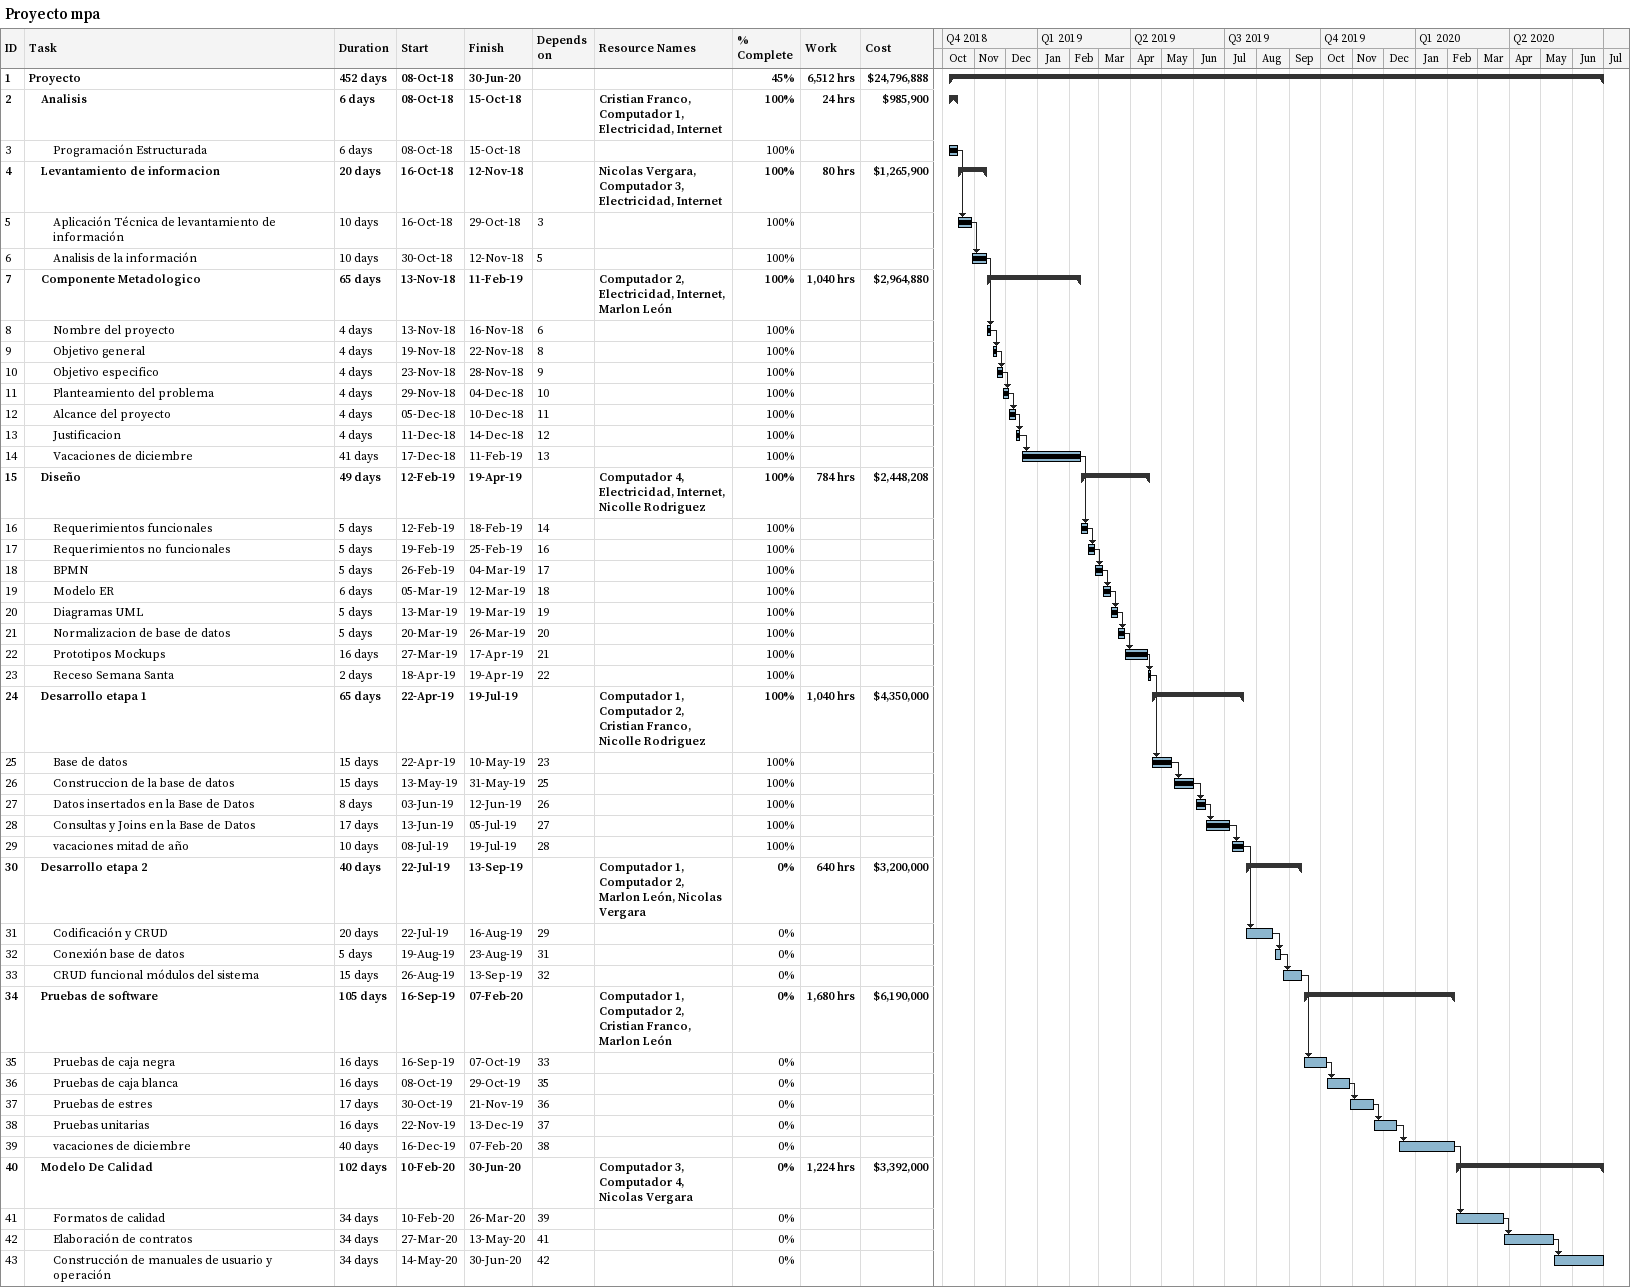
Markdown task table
Proyecto mpa

| ID | Level | Task | Duration | Start | Finish | Predecessors | Resources | % complete | Work (h) | Cost ($) |
|---|---|---|---|---|---|---|---|---|---|---|
| 1 | 1 | **Proyecto** | 452d | 2018-10-08 | 2020-06-30 |  |  | 45 | 6512 | 24796888 |
| 2 | 2 | **Analisis** | 6d | 2018-10-08 | 2018-10-15 |  | Cristian Franco, Computador 1, Electricidad, Internet | 100 | 24 | 985900 |
| 3 | 3 | Programación Estructurada | 6d | 2018-10-08 | 2018-10-15 |  |  | 100 |  |  |
| 4 | 2 | **Levantamiento de informacion** | 20d | 2018-10-16 | 2018-11-12 |  | Nicolas Vergara, Computador 3, Electricidad, Internet | 100 | 80 | 1265900 |
| 5 | 3 | Aplicación Técnica de levantamiento de información | 10d | 2018-10-16 | 2018-10-29 | 3 |  | 100 |  |  |
| 6 | 3 | Analisis de la información | 10d | 2018-10-30 | 2018-11-12 | 5 |  | 100 |  |  |
| 7 | 2 | **Componente Metadologico** | 65d | 2018-11-13 | 2019-02-11 |  | Computador 2, Electricidad, Internet, Marlon León | 100 | 1040 | 2964880 |
| 8 | 3 | Nombre del proyecto | 4d | 2018-11-13 | 2018-11-16 | 6 |  | 100 |  |  |
| 9 | 3 | Objetivo general | 4d | 2018-11-19 | 2018-11-22 | 8 |  | 100 |  |  |
| 10 | 3 | Objetivo especifico | 4d | 2018-11-23 | 2018-11-28 | 9 |  | 100 |  |  |
| 11 | 3 | Planteamiento del problema | 4d | 2018-11-29 | 2018-12-04 | 10 |  | 100 |  |  |
| 12 | 3 | Alcance del proyecto | 4d | 2018-12-05 | 2018-12-10 | 11 |  | 100 |  |  |
| 13 | 3 | Justificacion | 4d | 2018-12-11 | 2018-12-14 | 12 |  | 100 |  |  |
| 14 | 3 | Vacaciones de diciembre | 41d | 2018-12-17 | 2019-02-11 | 13 |  | 100 |  |  |
| 15 | 2 | **Diseño** | 49d | 2019-02-12 | 2019-04-19 |  | Computador 4, Electricidad, Internet, Nicolle Rodriguez | 100 | 784 | 2448208 |
| 16 | 3 | Requerimientos funcionales | 5d | 2019-02-12 | 2019-02-18 | 14 |  | 100 |  |  |
| 17 | 3 | Requerimientos no funcionales | 5d | 2019-02-19 | 2019-02-25 | 16 |  | 100 |  |  |
| 18 | 3 | BPMN | 5d | 2019-02-26 | 2019-03-04 | 17 |  | 100 |  |  |
| 19 | 3 | Modelo ER | 6d | 2019-03-05 | 2019-03-12 | 18 |  | 100 |  |  |
| 20 | 3 | Diagramas UML | 5d | 2019-03-13 | 2019-03-19 | 19 |  | 100 |  |  |
| 21 | 3 | Normalizacion de base de datos | 5d | 2019-03-20 | 2019-03-26 | 20 |  | 100 |  |  |
| 22 | 3 | Prototipos Mockups | 16d | 2019-03-27 | 2019-04-17 | 21 |  | 100 |  |  |
| 23 | 3 | Receso Semana Santa | 2d | 2019-04-18 | 2019-04-19 | 22 |  | 100 |  |  |
| 24 | 2 | **Desarrollo etapa 1** | 65d | 2019-04-22 | 2019-07-19 |  | Computador 1, Computador 2, Cristian Franco, Nicolle Rodriguez | 100 | 1040 | 4350000 |
| 25 | 3 | Base de datos | 15d | 2019-04-22 | 2019-05-10 | 23 |  | 100 |  |  |
| 26 | 3 | Construccion de la base de datos | 15d | 2019-05-13 | 2019-05-31 | 25 |  | 100 |  |  |
| 27 | 3 | Datos insertados en la Base de Datos | 8d | 2019-06-03 | 2019-06-12 | 26 |  | 100 |  |  |
| 28 | 3 | Consultas y Joins en la Base de Datos | 17d | 2019-06-13 | 2019-07-05 | 27 |  | 100 |  |  |
| 29 | 3 | vacaciones mitad de año | 10d | 2019-07-08 | 2019-07-19 | 28 |  | 100 |  |  |
| 30 | 2 | **Desarrollo etapa 2** | 40d | 2019-07-22 | 2019-09-13 |  | Computador 1, Computador 2, Marlon León, Nicolas Vergara | 0 | 640 | 3200000 |
| 31 | 3 | Codificación y CRUD | 20d | 2019-07-22 | 2019-08-16 | 29 |  | 0 |  |  |
| 32 | 3 | Conexión base de datos | 5d | 2019-08-19 | 2019-08-23 | 31 |  | 0 |  |  |
| 33 | 3 | CRUD funcional módulos del sistema | 15d | 2019-08-26 | 2019-09-13 | 32 |  | 0 |  |  |
| 34 | 2 | **Pruebas de software** | 105d | 2019-09-16 | 2020-02-07 |  | Computador 1, Computador 2, Cristian Franco, Marlon León | 0 | 1680 | 6190000 |
| 35 | 3 | Pruebas de caja negra | 16d | 2019-09-16 | 2019-10-07 | 33 |  | 0 |  |  |
| 36 | 3 | Pruebas de caja blanca | 16d | 2019-10-08 | 2019-10-29 | 35 |  | 0 |  |  |
| 37 | 3 | Pruebas de estres | 17d | 2019-10-30 | 2019-11-21 | 36 |  | 0 |  |  |
| 38 | 3 | Pruebas unitarias | 16d | 2019-11-22 | 2019-12-13 | 37 |  | 0 |  |  |
| 39 | 3 | vacaciones de diciembre | 40d | 2019-12-16 | 2020-02-07 | 38 |  | 0 |  |  |
| 40 | 2 | **Modelo De Calidad** | 102d | 2020-02-10 | 2020-06-30 |  | Computador 3, Computador 4, Nicolas Vergara | 0 | 1224 | 3392000 |
| 41 | 3 | Formatos de calidad | 34d | 2020-02-10 | 2020-03-26 | 39 |  | 0 |  |  |
| 42 | 3 | Elaboración de contratos | 34d | 2020-03-27 | 2020-05-13 | 41 |  | 0 |  |  |
| 43 | 3 | Construcción de manuales de usuario y operación | 34d | 2020-05-14 | 2020-06-30 | 42 |  | 0 |  |  |
